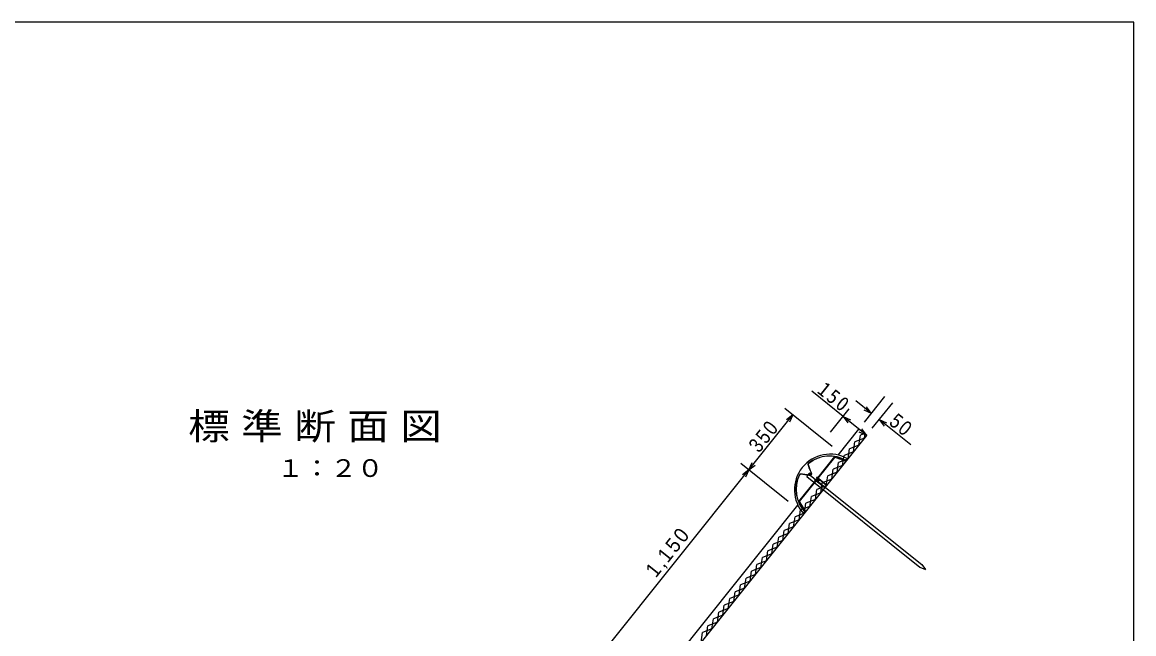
# Model space of a CAD drawing. Units: millimetres at full size, sheet at 1:20; details may follow other scales. Extents: x -7610 to 7610, y -5340 to 5340.
# Drawn here: x 2087 to 7610, y 2302 to 5340 of the extents above; entities that cross this region are included whole.
import ezdxf
from ezdxf.enums import TextEntityAlignment as Align

# ---------------------------------------------------------------- set-up
doc = ezdxf.new("R2010")
doc.units = ezdxf.units.MM
doc.header["$LTSCALE"] = 20
for name, color, linetype in [('1-0_法面', 3, 'Continuous'), ('1-1_法枠', 5, 'Continuous'), ('1-3_鉄筋', 2, 'Continuous'), ('1-4_菱形金網', 4, 'Continuous'), ('1-6_主アンカー', 2, 'Continuous'), ('1-7_寸法', 7, 'Continuous'), ('1-9_表題', 6, 'Continuous'), ('3-0', 2, 'Continuous')]:
    doc.layers.add(name, color=color, linetype=linetype)
doc.layers.add('1-2_ｅフレーム', color=1, linetype='Continuous', lineweight=18)
doc.layers.add('1-5_鉄筋受', color=3, linetype='Continuous', lineweight=18)
doc.styles.add('HGPｺﾞｼｯｸE', font='')
doc.styles.add('ＭＳ ゴシック', font='')
doc.styles.get('HGPｺﾞｼｯｸE').set_extended_font_data('HGPｺﾞｼｯｸE')
doc.styles.get('ＭＳ ゴシック').set_extended_font_data('MS Gothic')

msp = doc.modelspace()

# ---------------------------------------------------------------- linework, layer by layer
at = {"layer": '1-0_法面'}
for p, q in [((6140.5, 3189.91), (6243.94, 3319.2)), ((3159.51, -616.37), (6282.98, 3287.97)), ((5203.46, 2018.61), (5941.32, 2940.93))]:
    msp.add_line(p, q, dxfattribs=at)
at = {"layer": '1-1_法枠'}
msp.add_arc((6101.1, 3017.27), 177.08, 60.13741, 222.54259, dxfattribs=at)
at = {"layer": '1-2_ｅフレーム'}
for p, q in [((6183.07, 3163.06), (6181.62, 3161.25)), ((5976.89, 2905.35), (5978.35, 2907.16))]:
    msp.add_line(p, q, dxfattribs=at)
for centre, radius, start, end in [((5995.95, 3145.24), 5, 129.1667, 197.50855), ((6097.84, 3020.92), 165.74, 59.05283, 129.33034), ((6004.27, 3142.72), 10.42, 147.3134, 178.80341), ((6097.84, 3020.95), 163.41, 59.15679, 128.77574), ((6096.86, 3019.7), 165.74, 153.34966, 223.62717), ((5953.21, 3091.81), 5, 85.17145, 153.5133), ((5954.58, 3089.39), 5, 85.17163, 154.07155), ((5941.74, 2832.32), 264.74, 77.74313, 87.42549), ((5944.37, 2849.45), 245.15, 77.53037, 87.514), ((6246.6, 3213.39), 264.74, 195.25451, 204.93687), ((6230.46, 3207.07), 245.15, 195.166, 205.14963), ((6000.01, 3098.15), 9.71, 253.80676, 28.87324), ((6000.01, 3098.15), 7.41, 253.80676, 28.87324), ((6096.83, 3019.7), 163.41, 153.90426, 223.52321)]:
    msp.add_arc(centre, radius, start, end, dxfattribs=at)
at = {"layer": '1-3_鉄筋'}
for p, q in [((5998.68, 3092.8), (5997.91, 3099.72)), ((5998.68, 3092.8), (5997.91, 3099.72)), ((6000.81, 3091.77), (5999.76, 3101.19)), ((6000.81, 3091.77), (5999.76, 3101.19)), ((6002.82, 3091.75), (6001.72, 3101.66)), ((6002.82, 3091.75), (6001.72, 3101.66)), ((6004.75, 3092.57), (6003.78, 3101.28)), ((6004.75, 3092.57), (6003.78, 3101.28)), ((6006.51, 3094.8), (6005.99, 3099.49)), ((6006.51, 3094.8), (6005.99, 3099.49)), ((6036.07, 3064.17), (6035.92, 3065.59)), ((6038.43, 3061.08), (6037.54, 3069.11)), ((6040.51, 3060.44), (6039.43, 3070.2)), ((6042.5, 3060.68), (6041.42, 3070.4)), ((6044.38, 3061.82), (6043.51, 3069.7))]:
    msp.add_line(p, q, dxfattribs=at)
for centre in [(6001.87, 3096.66), (6040.91, 3065.42)]:
    msp.add_circle(centre, 5, dxfattribs=at)
at = {"layer": '1-4_菱形金網'}
for p, q in [((6271.37, 3273.46), (6224.8, 3255.26)), ((6244.32, 3239.64), (6251.85, 3289.07)), ((6271.84, 3296.88), (6251.85, 3289.07)), ((6271.37, 3273.46), (6274.6, 3294.67)), ((6217.27, 3205.83), (6170.7, 3187.64)), ((6190.22, 3172.02), (6197.75, 3221.45)), ((6244.32, 3239.64), (6197.75, 3221.45)), ((6217.27, 3205.83), (6224.8, 3255.26)), ((6136.12, 3104.39), (6143.65, 3153.82)), ((6190.22, 3172.02), (6143.65, 3153.82)), ((6163.17, 3138.21), (6170.7, 3187.64)), ((6136.12, 3104.39), (6089.55, 3086.2)), ((6109.07, 3070.58), (6116.6, 3120.01)), ((6163.17, 3138.21), (6116.6, 3120.01)), ((6054.97, 3002.96), (6062.5, 3052.39)), ((6109.07, 3070.58), (6062.5, 3052.39)), ((6082.02, 3036.77), (6089.55, 3086.2)), ((6000.87, 2935.33), (6008.4, 2984.76)), ((6054.97, 3002.96), (6008.4, 2984.76)), ((6027.92, 2969.14), (6035.45, 3018.57)), ((6082.02, 3036.77), (6035.45, 3018.57)), ((6000.87, 2935.33), (5954.3, 2917.14)), ((5973.82, 2901.52), (5981.35, 2950.95)), ((6027.92, 2969.14), (5981.35, 2950.95)), ((5919.72, 2833.9), (5927.25, 2883.33)), ((5973.82, 2901.52), (5927.25, 2883.32)), ((5946.77, 2867.71), (5954.3, 2917.14)), ((5919.72, 2833.9), (5873.15, 2815.7)), ((5892.67, 2800.08), (5900.2, 2849.51)), ((5946.77, 2867.71), (5900.2, 2849.51)), ((5865.62, 2766.27), (5819.05, 2748.08)), ((5838.57, 2732.46), (5846.1, 2781.89)), ((5892.67, 2800.08), (5846.1, 2781.89)), ((5865.62, 2766.27), (5873.15, 2815.7)), ((5784.47, 2664.83), (5792, 2714.26)), ((5838.57, 2732.46), (5792, 2714.26)), ((5811.52, 2698.65), (5819.05, 2748.08)), ((5784.47, 2664.83), (5737.9, 2646.64)), ((5757.42, 2631.02), (5764.95, 2680.45)), ((5811.52, 2698.65), (5764.95, 2680.45)), ((5730.37, 2597.21), (5683.8, 2579.01)), ((5703.32, 2563.4), (5710.85, 2612.83)), ((5757.42, 2631.02), (5710.85, 2612.83)), ((5730.37, 2597.21), (5737.9, 2646.64)), ((5649.22, 2495.77), (5656.75, 2545.2)), ((5703.32, 2563.4), (5656.75, 2545.2)), ((5676.27, 2529.58), (5683.8, 2579.01)), ((5649.22, 2495.77), (5602.65, 2477.58)), ((5622.17, 2461.96), (5629.7, 2511.39)), ((5676.27, 2529.58), (5629.7, 2511.39)), ((5568.07, 2394.33), (5575.6, 2443.76)), ((5622.17, 2461.96), (5575.6, 2443.76)), ((5595.12, 2428.15), (5602.65, 2477.58)), ((5513.97, 2326.71), (5521.5, 2376.14)), ((5568.07, 2394.33), (5521.5, 2376.14)), ((5541.02, 2360.52), (5548.55, 2409.95)), ((5595.12, 2428.15), (5548.55, 2409.95)), ((5513.97, 2326.71), (5467.4, 2308.51)), ((5486.92, 2292.9), (5494.45, 2342.33)), ((5541.02, 2360.52), (5494.45, 2342.33)), ((5459.87, 2259.08), (5467.4, 2308.51))]:
    msp.add_line(p, q, dxfattribs=at)
at = {"layer": '1-5_鉄筋受'}
for p, q in [((6123.61, 3183.24), (6039.48, 3078.09)), ((6180.5, 3161.81), (6123.61, 3183.24)), ((6179.08, 3158.08), (6180.5, 3161.81)), ((5944.12, 2958.88), (6028.24, 3064.04)), ((5949.05, 2958.65), (6031.36, 3061.54)), ((6024.33, 3067.16), (6026.83, 3070.28)), ((6074.34, 3027.16), (6024.33, 3067.16)), ((6076.84, 3030.28), (6026.83, 3070.28)), ((6030.74, 3067.16), (6036.98, 3074.97)), ((6035.58, 3081.22), (6033.08, 3078.09)), ((6083.09, 3038.09), (6033.08, 3078.09)), ((6033.86, 3064.66), (6040.11, 3072.47)), ((6085.58, 3041.21), (6035.58, 3081.22)), ((6083.09, 3038.09), (6085.58, 3041.21)), ((6074.34, 3027.16), (6076.84, 3030.28)), ((5977.52, 2908.08), (5944.12, 2958.88)), ((5980.85, 2910.29), (5949.05, 2958.65)), ((5980.85, 2910.29), (5977.52, 2908.08))]:
    msp.add_line(p, q, dxfattribs=at)
msp.add_lwpolyline([(6179.08, 3158.08), (6124.92, 3178.48), (6042.61, 3075.59)], dxfattribs=at)
at = {"layer": '1-6_主アンカー'}
for p, q in [((5984.78, 3083.43), (5994.78, 3095.93)), ((5994.78, 3095.93), (6557.11, 2646.06)), ((5984.78, 3083.43), (6547.12, 2633.56)), ((6547.12, 2633.56), (6575.43, 2621.16)), ((6557.11, 2646.06), (6575.43, 2621.16))]:
    msp.add_line(p, q, dxfattribs=at)
at = {"layer": '1-7_寸法'}
for p, q in [((6165.85, 3381.67), (6009.68, 3506.61)), ((6271.89, 3354.14), (6373.03, 3480.57)), ((6306.41, 3397.29), (6228.32, 3459.76)), ((6306.41, 3397.29), (6282.7, 3429.51)), ((6310.93, 3322.91), (6412.07, 3449.33)), ((6111.19, 3233.31), (5876.93, 3420.72)), ((5915.97, 3389.48), (5883.75, 3365.78)), ((5915.97, 3389.48), (5899.92, 3352.85)), ((6103.38, 3303.59), (6195.88, 3419.21)), ((6165.85, 3381.67), (6202.49, 3365.62)), ((6165.85, 3381.67), (6189.55, 3349.45)), ((6282.98, 3287.97), (6165.85, 3381.67)), ((6306.41, 3397.29), (6269.77, 3413.34)), ((6282.98, 3287.97), (6259.28, 3320.19)), ((6501.63, 3241.12), (6345.45, 3366.06)), ((6345.45, 3366.06), (6382.09, 3350)), ((6345.45, 3366.06), (6369.15, 3333.84)), ((6282.98, 3287.97), (6246.34, 3304.02)), ((5697.33, 3116.18), (5713.38, 3152.82)), ((5892.55, 2960.01), (5658.29, 3147.41)), ((5697.33, 3116.18), (5665.11, 3092.48)), ((5697.33, 3116.18), (5681.28, 3079.54)), ((5697.33, 3116.18), (5729.55, 3139.88))]:
    msp.add_line(p, q, dxfattribs=at)
msp.add_lwpolyline([(3823.25, 773.57), (4041.89, 1046.88), (4760.29, 1944.88), (4978.93, 2218.18), (5697.33, 3116.18), (5915.97, 3389.48)], dxfattribs=at)
at = {"layer": '3-0', "color": 1}
msp.add_line((7610, 5340), (-7610, 5340), dxfattribs=at)
msp.add_lwpolyline([(-7610, 5340), (-7610, -5340), (7610, -5340), (7610, 5340)], dxfattribs=at)

# ---------------------------------------------------------------- texts
at = {"layer": '1-7_寸法', "color": 3, "char_height": 73.31, "attachment_point": 7}
for s, insert, rotation, style in [('\\T1.21;\\W0.95;150', (6031.54, 3501.93), 321.34, 'ＭＳ ゴシック'), ('\\T1.21;\\W0.85;50', (6388.79, 3344.19), 321.34, 'HGPｺﾞｼｯｸE'), ('\\T1.21;\\W0.85;350', (5748.87, 3196.61), 51.34, 'HGPｺﾞｼｯｸE'), ('\\T1.22;\\W0.95;1,150', (5245.99, 2568.01), 51.34, 'HGPｺﾞｼｯｸE')]:
    msp.add_mtext(s, dxfattribs=dict(at, insert=insert, rotation=rotation, style=style))
at = {"layer": '1-9_表題', "style": 'HGPｺﾞｼｯｸE', "width": 1.15}
msp.add_text('標 準 断 面 図', height=132, dxfattribs=at).set_placement((2911.32, 3227.61), align=Align.BOTTOM_LEFT)
at = {"layer": '1-9_表題', "color": 3, "style": 'HGPｺﾞｼｯｸE', "width": 1.1}
msp.add_text('１：２０', height=87.98, dxfattribs=at).set_placement((3353.89, 3054.97), align=Align.BOTTOM_LEFT)

doc.saveas('drawing.dxf')
